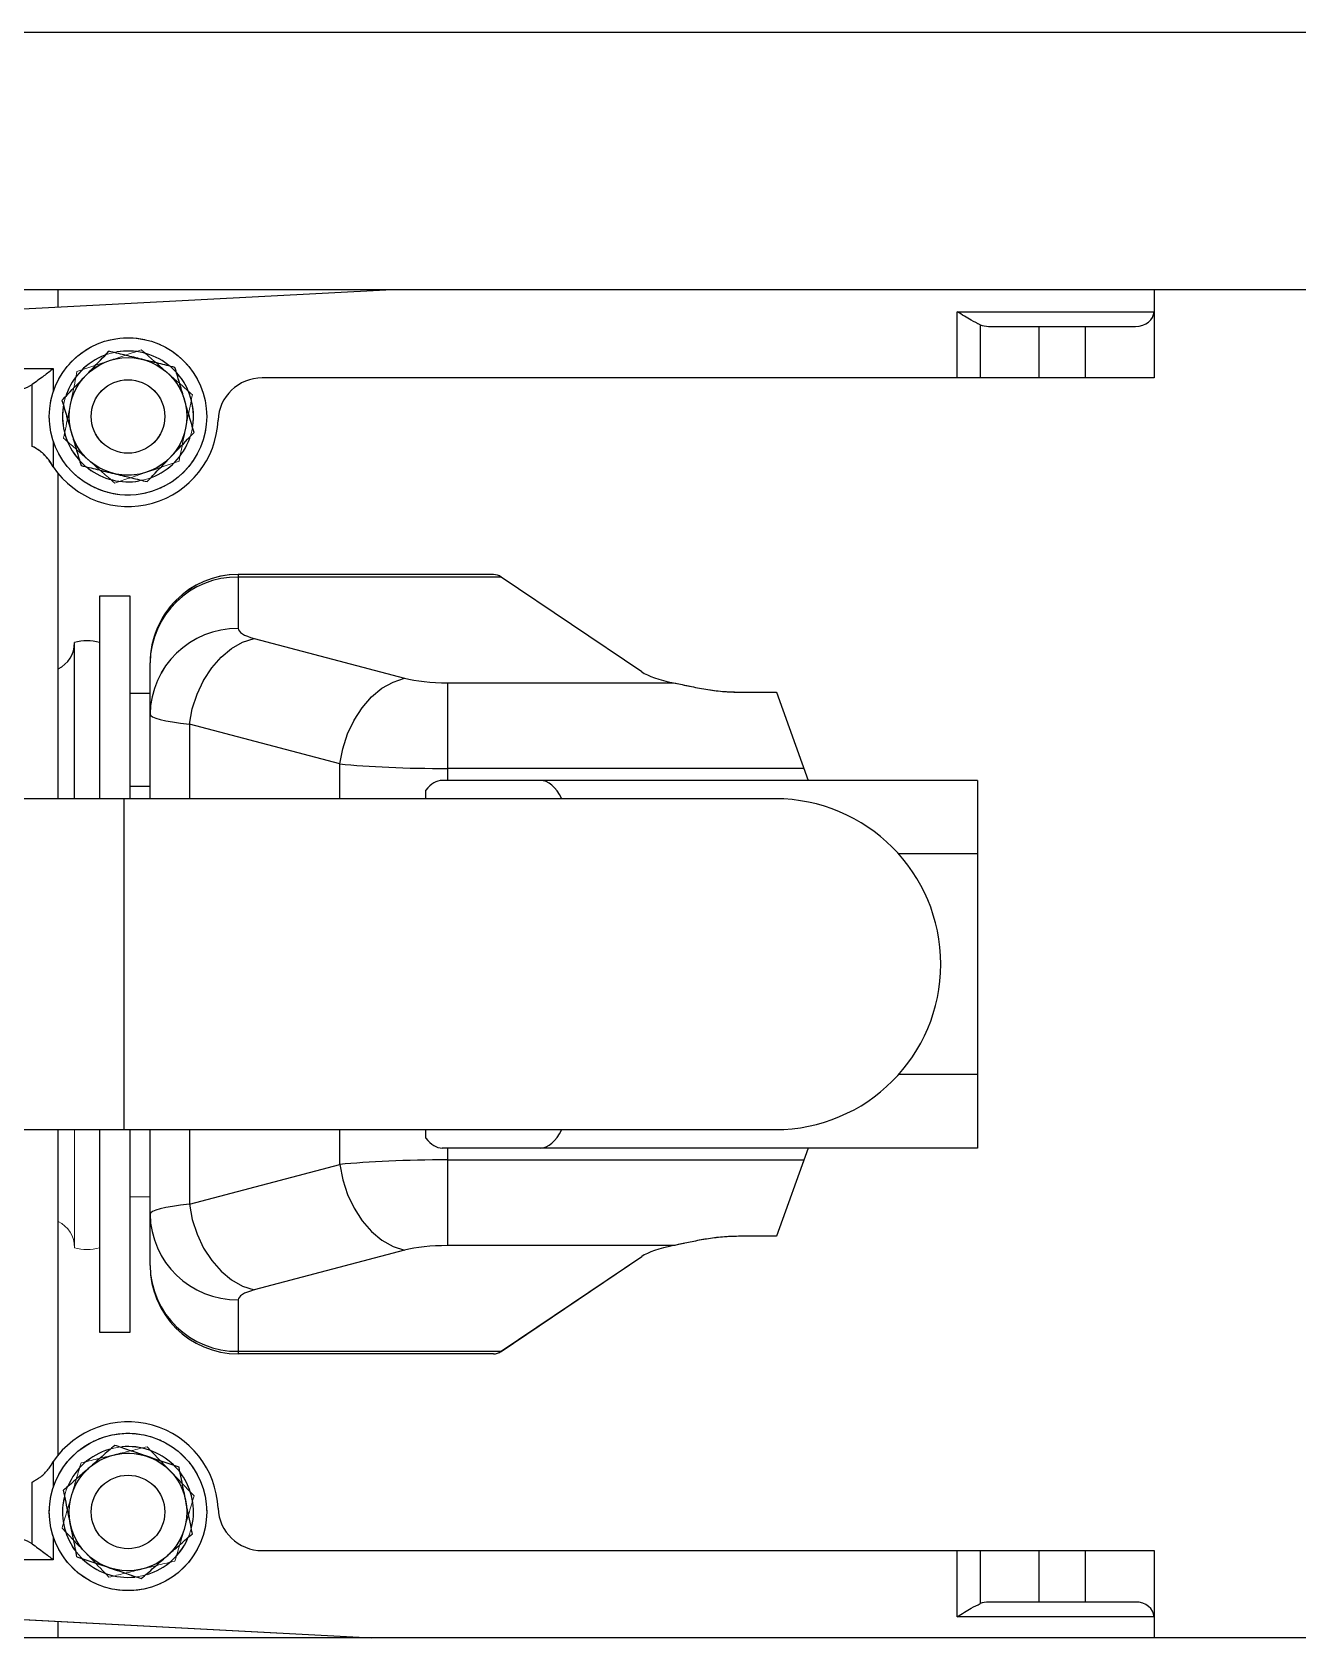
# Model space of a CAD drawing. Header units: feet. Extents: x -21 to 5170, y -254 to 1413.
# Drawn here: x 3189.7 to 3197.57, y 377.26 to 387.26 of the extents above; entities that cross this region are included whole.
import ezdxf

# ---------------------------------------------------------------- set-up
doc = ezdxf.new("R2010")
doc.units = ezdxf.units.FT
doc.header["$MEASUREMENT"] = 0
doc.layers.add('E-ARRY-TABL', color=9, linetype='Continuous')

# ---------------------------------------------------------------- blocks, each defined once
blk = doc.blocks.new('2.2.1_8 Mid Plan View')
at = {"color": 7, "linetype": 'Continuous', "lineweight": 15}
for p, q in [((-0.30061, -3.73684), (-0.30061, 2.68042)), ((0.30109, 2.68042), (0.30109, -3.73684)), ((0.41592, 2.56559), (0.41592, -3.62201)), ((-0.29117, 0.16896), (-0.30061, 0.16896)), ((-0.29117, 0.16896), (-0.26164, 0.16896)), ((-0.29117, 0.08119), (-0.29117, 0.16896)), ((-0.26164, 0.16896), (-0.26164, 0.1382)), ((0.29117, 0.16896), (0.26164, 0.16896)), ((0.26164, 0.1382), (0.26164, 0.16896)), ((0.29117, 0.16896), (0.29117, 0.08119)), ((0.29117, 0.16896), (0.30109, 0.16896)), ((-0.28461, 0.1382), (-0.28461, 0.16076)), ((0.28461, 0.16076), (0.28461, 0.1382)), ((-0.28461, 0.1382), (-0.26164, 0.1382)), ((-0.28461, 0.1177), (-0.28461, 0.1382)), ((-0.26164, 0.1382), (-0.26164, 0.1177)), ((0.26164, 0.1177), (0.26164, 0.1382)), ((0.26164, 0.1382), (0.28461, 0.1382)), ((0.28461, 0.1382), (0.28461, 0.1177)), ((-0.26164, 0.1177), (-0.28461, 0.1177)), ((-0.28461, 0.09514), (-0.28461, 0.1177)), ((-0.26164, 0.1177), (-0.26164, 0.09143)), ((0.28461, 0.1177), (0.26164, 0.1177)), ((0.26164, 0.09143), (0.26164, 0.1177)), ((0.28461, 0.1177), (0.28461, 0.09514)), ((-0.28532, 0.09143), (-0.26164, 0.09143)), ((-0.26164, 0.09143), (-0.26164, 0.08119)), ((-0.08202, 0.09022), (-0.04921, 0.09022)), ((-0.08202, 0.09022), (-0.08202, -0.1048)), ((-0.04921, 0.09022), (0.04921, 0.09022)), ((0.04921, 0.09022), (0.08202, 0.09022)), ((0.08202, 0.09022), (0.08202, -0.1048)), ((0.26164, 0.09143), (0.28532, 0.09143)), ((0.26164, 0.08119), (0.26164, 0.09143)), ((-0.26164, 0.08119), (-0.29117, 0.08119)), ((-0.26164, 0.08119), (-0.26164, -0.22889)), ((0.29117, 0.08119), (0.26164, 0.08119)), ((0.26164, -0.22889), (0.26164, 0.08119)), ((-0.08733, 0.01273), (-0.08202, 0.01463)), ((0.08202, 0.01463), (0.08733, 0.01273)), ((-0.12142, 0.00057), (-0.08733, 0.01273)), ((-0.08733, 0.01273), (-0.08733, -0.14613)), ((0.08733, -0.14613), (0.08733, 0.01273)), ((0.08733, 0.01273), (0.12142, 0.00057)), ((-0.12142, -0.0164), (-0.12142, 0.00057)), ((-0.07382, 0), (-0.07382, -0.29035)), ((0.07382, -0.29035), (0.07382, 0)), ((0.12142, 0.00057), (0.12142, -0.0164)), ((-0.12556, -0.14613), (-0.12556, -0.04537)), ((0.12556, -0.04537), (0.12556, -0.14613)), ((-0.13046, -0.05956), (-0.17274, -0.12222)), ((0.17274, -0.12222), (0.13046, -0.05956)), ((-0.08202, -0.1048), (-0.08202, -0.14855)), ((0.08202, -0.1048), (0.08202, -0.14855)), ((-0.17388, -0.12565), (-0.17388, -0.2395)), ((-0.17274, -0.12222), (-0.17274, -0.2395)), ((0.17274, -0.12222), (0.17274, -0.2395)), ((0.17388, -0.12565), (0.17388, -0.2395)), ((-0.08733, -0.14613), (-0.12556, -0.14613)), ((0.08733, -0.14613), (0.12556, -0.14613)), ((-0.07382, -0.15584), (-0.07762, -0.15584)), ((0.07762, -0.15584), (0.07382, -0.15584)), ((-0.14536, -0.23247), (-0.12762, -0.16535)), ((0.12762, -0.16535), (0.14536, -0.23247)), ((0.28572, -0.46404), (0.30109, -0.17084)), ((-0.28572, -0.46404), (-0.30061, -0.18001)), ((-0.08939, -0.19417), (-0.10713, -0.2613)), ((0.10713, -0.2613), (0.08939, -0.19417)), ((-0.17388, -0.2395), (-0.17274, -0.2395)), ((-0.17274, -0.2395), (-0.14975, -0.2395)), ((0.14975, -0.2395), (0.17274, -0.2395)), ((0.17274, -0.2395), (0.17388, -0.2395)), ((-0.11152, -0.27887), (-0.13451, -0.27887)), ((-0.07382, -0.27887), (-0.11152, -0.27887)), ((-0.10375, -0.27887), (-0.10375, -0.28771)), ((0.11152, -0.27887), (0.07382, -0.27887)), ((0.13451, -0.27887), (0.11152, -0.27887)), ((-0.07382, -0.28771), (-0.16416, -0.28771)), ((-0.16416, -0.28771), (-0.16416, -0.30146)), ((-0.07382, -0.29035), (-0.07382, -0.42979)), ((0.16416, -0.28771), (0.07382, -0.28771)), ((0.07382, -0.42979), (0.07382, -0.29035)), ((0.16416, -0.30146), (0.16416, -0.28771)), ((-0.16416, -0.30146), (-0.07382, -0.30146)), ((0.07382, -0.30146), (0.16416, -0.30146)), ((-0.07382, -0.31255), (-0.12655, -0.31255)), ((-0.29328, -0.31988), (-0.30061, -0.31988)), ((-0.26575, -0.45363), (-0.26575, -0.32202)), ((-0.22193, -0.32202), (-0.2235, -0.32303)), ((-0.07382, -0.31988), (-0.21905, -0.31988)), ((0.21905, -0.31988), (0.07382, -0.31988)), ((0.2235, -0.32303), (0.22193, -0.32202)), ((0.26575, -0.32202), (0.26575, -0.45363)), ((0.30109, -0.31988), (0.29328, -0.31988)), ((-0.23108, -0.33148), (-0.25867, -0.33148)), ((0.25867, -0.33148), (0.23108, -0.33148))]:
    blk.add_line(p, q, dxfattribs=at)
at = {"color": 8, "linetype": 'Continuous', "lineweight": 15}
for p, q in [((-0.04921, 0.09022), (-0.04921, 0.05502)), ((0.04921, 0.09022), (0.04921, 0.05502)), ((-0.08733, -0.14613), (-0.08202, -0.14613)), ((0.08202, -0.14613), (0.08733, -0.14613)), ((-0.07382, -0.19417), (-0.08939, -0.19417)), ((0.08939, -0.19417), (0.07382, -0.19417)), ((-0.10713, -0.2613), (-0.07382, -0.2613)), ((0.07382, -0.2613), (0.10713, -0.2613)), ((0.07382, -0.29035), (-0.07382, -0.29035)), ((-0.26575, -0.32202), (-0.2555, -0.32202)), ((-0.23334, -0.32202), (-0.22193, -0.32202)), ((0.22193, -0.32202), (0.23334, -0.32202)), ((0.2555, -0.32202), (0.26575, -0.32202))]:
    blk.add_line(p, q, dxfattribs=at)
at = {"color": 7, "linetype": 'Continuous', "lineweight": 15, "flags": 128}
for points in [[(-0.08939, -0.19417), (-0.09617, -0.1929), (-0.10274, -0.19077), (-0.1089, -0.18786), (-0.11446, -0.18425), (-0.11924, -0.18006), (-0.1231, -0.17542), (-0.12592, -0.17046), (-0.12762, -0.16535)], [(0.08939, -0.19417), (0.09617, -0.1929), (0.10274, -0.19077), (0.1089, -0.18786), (0.11446, -0.18425), (0.11924, -0.18006), (0.1231, -0.17542), (0.12592, -0.17046), (0.12762, -0.16535)], [(-0.10713, -0.2613), (-0.11391, -0.26002), (-0.12048, -0.25789), (-0.12664, -0.25498), (-0.1322, -0.25138), (-0.13698, -0.24718), (-0.14085, -0.24254), (-0.14367, -0.23758), (-0.14536, -0.23247)], [(0.10713, -0.2613), (0.11391, -0.26002), (0.12048, -0.25789), (0.12664, -0.25498), (0.1322, -0.25138), (0.13698, -0.24718), (0.14085, -0.24254), (0.14367, -0.23758), (0.14536, -0.23247)]]:
    blk.add_lwpolyline(points, dxfattribs=at)
at = {"color": 7, "linetype": 'Continuous', "lineweight": 15}
for centre in [(-0.24442, -0.28871), (0.24442, -0.28871)]:
    blk.add_circle(centre, 0.0164, dxfattribs=at)
for centre, radius, start, end in [((0, 0), 0.07382, 0, 180), ((-0.24196, -0.22889), 0.01968, 180, 267.64472), ((0.24196, -0.22889), 0.01968, 272.35528, 0), ((-0.13451, -0.2395), 0.03937, 180, 270), ((-0.13391, -0.24004), 0.03884, 179.20634, 269.11267), ((-0.11092, -0.24004), 0.03884, 179.20634, 269.11267), ((0.11092, -0.24004), 0.03884, 270.88733, 0.79366), ((0.13391, -0.24004), 0.03884, 270.88733, 0.79366), ((0.13451, -0.2395), 0.03937, 270, 0), ((-0.24442, -0.28871), 0.04019, 304.01996, 87.64472), ((0.24442, -0.28871), 0.04019, 92.35528, 235.98004), ((-0.24442, -0.28871), 0.0351, 108.15411, 119.40411), ((-0.24442, -0.28871), 0.0351, 96.90411, 108.15411), ((-0.24442, -0.28871), 0.0351, 85.65411, 96.90411), ((-0.24442, -0.28871), 0.0351, 74.40411, 85.65411), ((-0.24442, -0.28871), 0.0351, 63.15411, 74.40411), ((-0.24442, -0.28871), 0.0351, 51.90411, 63.15411), ((0.24442, -0.28871), 0.0351, 110.6824, 121.9324), ((0.24442, -0.28871), 0.0351, 99.4324, 110.6824), ((0.24442, -0.28871), 0.0351, 88.1824, 99.4324), ((0.24442, -0.28871), 0.0351, 76.9324, 88.1824), ((0.24442, -0.28871), 0.0351, 65.6824, 76.9324), ((0.24442, -0.28871), 0.0351, 54.4324, 65.6824), ((-0.24442, -0.28871), 0.0351, 130.65411, 141.90411), ((-0.24442, -0.28871), 0.02625, 106.27911, 166.27911), ((-0.24442, -0.28871), 0.0351, 119.40411, 130.65411), ((-0.24442, -0.28871), 0.0292, 82.02411, 131.67826), ((-0.24442, -0.28871), 0.02625, 46.27911, 106.27911), ((-0.24442, -0.28871), 0.0292, 46.27911, 70.51706), ((-0.24442, -0.28871), 0.0351, 40.65411, 51.90411), ((0.24442, -0.28871), 0.0351, 133.1824, 144.4324), ((0.24442, -0.28871), 0.02625, 101.3074, 161.3074), ((0.24442, -0.28871), 0.0351, 121.9324, 133.1824), ((0.24442, -0.28871), 0.0292, 77.48076, 124.95791), ((0.24442, -0.28871), 0.02625, 41.3074, 101.3074), ((0.24442, -0.28871), 0.0292, 17.4042, 65.70248), ((0.24442, -0.28871), 0.0351, 43.1824, 54.4324), ((0.24442, -0.28871), 0.0351, 31.9324, 43.1824), ((-0.24442, -0.28871), 0.0351, 141.90411, 153.15411), ((-0.24442, -0.28871), 0.0292, 142.71343, 189.80563), ((-0.24442, -0.28871), 0.02625, 346.27911, 46.27911), ((-0.24442, -0.28871), 0.0292, 21.12868, 46.27911), ((-0.24442, -0.28871), 0.0351, 29.40411, 40.65411), ((-0.24442, -0.28871), 0.0351, 18.15411, 29.40411), ((0.24442, -0.28871), 0.0351, 144.4324, 155.6824), ((0.24442, -0.28871), 0.0292, 136.15698, 161.3074), ((0.24442, -0.28871), 0.02625, 341.3074, 41.3074), ((0.24442, -0.28871), 0.0351, 20.6824, 31.9324), ((-0.24442, -0.28871), 0.0351, 164.40411, 175.65411), ((-0.24442, -0.28871), 0.0351, 153.15411, 164.40411), ((-0.24442, -0.28871), 0.0351, 6.90411, 18.15411), ((0.24442, -0.28871), 0.0351, 155.6824, 166.9324), ((0.24442, -0.28871), 0.0292, 161.3074, 185.54536), ((0.24442, -0.28871), 0.0351, 9.4324, 20.6824), ((-0.24442, -0.28871), 0.0351, 175.65411, 186.90411), ((-0.24442, -0.28871), 0.02625, 166.27911, 226.27911), ((-0.24442, -0.28871), 0.0292, 322.45247, 9.92962), ((-0.24442, -0.28871), 0.0351, 355.65411, 6.90411), ((0.24442, -0.28871), 0.0351, 166.9324, 178.1824), ((0.24442, -0.28871), 0.02625, 161.3074, 221.3074), ((0.24442, -0.28871), 0.0292, 315.62303, 5.97122), ((0.24442, -0.28871), 0.0351, 358.1824, 9.4324), ((-0.24442, -0.28871), 0.0351, 186.90411, 198.15411), ((-0.24442, -0.28871), 0.0351, 344.40411, 355.65411), ((0.24442, -0.28871), 0.0351, 178.1824, 189.4324), ((0.24442, -0.28871), 0.0351, 346.9324, 358.1824), ((-0.24442, -0.28871), 0.0351, 198.15411, 209.40411), ((-0.24442, -0.28871), 0.0292, 200.59474, 250.94292), ((-0.24442, -0.28871), 0.02625, 286.27911, 346.27911), ((-0.24442, -0.28871), 0.0351, 333.15411, 344.40411), ((0.24442, -0.28871), 0.0351, 189.4324, 200.6824), ((0.24442, -0.28871), 0.0292, 197.0524, 246.70655), ((0.24442, -0.28871), 0.02625, 281.3074, 341.3074), ((0.24442, -0.28871), 0.0351, 335.6824, 346.9324), ((-0.24442, -0.28871), 0.0351, 209.40411, 220.65411), ((-0.24442, -0.28871), 0.02625, 226.27911, 286.27911), ((-0.24442, -0.28871), 0.0351, 321.90411, 333.15411), ((-0.10766, -0.307), 0.01968, 163.6403, 196.3597), ((0.24442, -0.28871), 0.0351, 200.6824, 211.9324), ((0.24442, -0.28871), 0.0351, 211.9324, 223.1824), ((0.24442, -0.28871), 0.02625, 221.3074, 281.3074), ((0.24442, -0.28871), 0.0351, 324.4324, 335.6824), ((-0.24442, -0.28871), 0.0351, 220.65411, 231.90411), ((-0.24442, -0.28871), 0.0292, 262.37591, 310.67419), ((-0.24442, -0.28871), 0.0351, 310.65411, 321.90411), ((-0.12655, -0.32567), 0.01312, 26.18366, 90), ((0.24442, -0.28871), 0.0351, 223.1824, 234.4324), ((0.24442, -0.28871), 0.0292, 257.74173, 304.83392), ((0.24442, -0.28871), 0.0351, 301.9324, 313.1824), ((0.24442, -0.28871), 0.0351, 313.1824, 324.4324), ((-0.24442, -0.28871), 0.0351, 231.90411, 243.15411), ((-0.24442, -0.28871), 0.0351, 243.15411, 254.40411), ((-0.24442, -0.28871), 0.0351, 276.90411, 288.15411), ((-0.24442, -0.28871), 0.0351, 288.15411, 299.40411), ((-0.24442, -0.28871), 0.0351, 299.40411, 310.65411), ((0.24442, -0.28871), 0.0351, 234.4324, 245.6824), ((0.24442, -0.28871), 0.0351, 245.6824, 256.9324), ((0.24442, -0.28871), 0.0351, 279.4324, 290.6824), ((0.24442, -0.28871), 0.0351, 290.6824, 301.9324), ((-0.24442, -0.28871), 0.0351, 254.40411, 265.65411), ((-0.24442, -0.28871), 0.0351, 265.65411, 276.90411), ((0.24442, -0.28871), 0.0351, 256.9324, 268.1824), ((0.24442, -0.28871), 0.0351, 268.1824, 279.4324)]:
    blk.add_arc(centre, radius, start, end, dxfattribs=at)
for centre, major_axis, ratio, start_param, end_param in [((-0.29117, 0.16076), (0, 0.0082), 0.8, 4.712389, 6.283185), ((0.29117, 0.16076), (0, 0.0082), 0.8, 0, 1.570796), ((-0.29117, 0.09514), (0, 0.0082), 0.8, 4.24319, 4.712389), ((0.29117, 0.09514), (0, 0.0082), 0.8, 1.570796, 2.039995), ((-0.13432, -0.0164), (0, 0.04593), 0.24585, 3.490958, 4.029993), ((0.13432, -0.0164), (0, 0.04593), 0.24585, 2.253193, 2.792228), ((-0.04921, -0.1048), (0.03281, 0), 0.444444, 2.418858, 3.141593), ((0.04921, -0.1048), (0.03281, 0), 0.444444, 0, 0.722734), ((-0.13451, -0.12565), (0.03937, 0), 0.364309, 2.900524, 3.141593), ((0.13451, -0.12565), (0.03937, 0), 0.364309, 0, 0.241069), ((-0.13201, -0.14613), (0, 0.02625), 0.24585, 3.890812, 4.712389), ((-0.09378, -0.14613), (0, 0.06562), 0.09834, 3.890812, 4.712389), ((-0.04921, -0.14855), (0.03281, 0), 0.444444, 3.141593, 3.665191), ((0.04921, -0.14855), (0.03281, 0), 0.444444, 5.759587, 6.283185), ((0.09378, -0.14613), (0, 0.06562), 0.09834, 1.570796, 2.392374), ((0.13201, -0.14613), (0, 0.02625), 0.24585, 1.570796, 2.392374), ((-0.14975, -0.21325), (0, 0.02625), 0.24585, 3.141593, 3.890812), ((0.14975, -0.21325), (0, 0.02625), 0.24585, 2.392374, 3.141593), ((-0.11152, -0.21325), (0, 0.06562), 0.09834, 3.141593, 3.890812), ((0.11152, -0.21325), (0, 0.06562), 0.09834, 2.392374, 3.141593)]:
    blk.add_ellipse(centre, major_axis=major_axis, ratio=ratio, start_param=start_param, end_param=end_param, dxfattribs=at)
for points, knots in [([(-0.28532, 0.09143), (-0.28595, 0.09012), (-0.2875, 0.08689), (-0.28984, 0.08329), (-0.29116, 0.0812), (-0.29117, 0.08119)], [0, 0, 0, 0, 0.405195, 0.996287, 1, 1, 1, 1]), ([(0.29117, 0.08119), (0.29116, 0.0812), (0.28984, 0.08329), (0.2875, 0.08689), (0.28595, 0.09012), (0.28532, 0.09143)], [0, 0, 0, 0, 0.003713, 0.594805, 1, 1, 1, 1]), ([(-0.12556, -0.04537), (-0.12512, -0.04331), (-0.12424, -0.03914), (-0.12279, -0.03206), (-0.12171, -0.02445), (-0.12142, -0.01914), (-0.12142, -0.01643), (-0.12142, -0.0164)], [0, 0, 0, 0, 0.245342, 0.49764, 0.743058, 0.997175, 1, 1, 1, 1]), ([(0.12142, -0.0164), (0.12149, -0.01879), (0.12161, -0.02362), (0.12257, -0.03061), (0.12382, -0.03724), (0.12489, -0.04208), (0.12542, -0.04467), (0.12556, -0.04537)], [0, 0, 0, 0, 0.225619, 0.458408, 0.683808, 0.914596, 1, 1, 1, 1]), ([(-0.25178, -0.26352), (-0.25212, -0.26362), (-0.25473, -0.26438), (-0.25966, -0.26582), (-0.26409, -0.26711), (-0.26632, -0.26776)], [0, 0, 0, 0, 0.070086, 0.530782, 1, 1, 1, 1]), ([(-0.23723, -0.25927), (-0.23959, -0.25996), (-0.24436, -0.26135), (-0.24929, -0.26279), (-0.25178, -0.26352)], [0, 0, 0, 0, 0.495458, 1, 1, 1, 1]), ([(-0.22628, -0.26974), (-0.22728, -0.26879), (-0.23098, -0.26524), (-0.23459, -0.26179), (-0.23723, -0.25927)], [0, 0, 0, 0, 0.268634, 1, 1, 1, 1]), ([(0.23927, -0.26297), (0.23792, -0.26324), (0.23289, -0.26425), (0.228, -0.26523), (0.22441, -0.26594)], [0, 0, 0, 0, 0.268634, 1, 1, 1, 1]), ([(0.25413, -0.26), (0.25289, -0.26025), (0.24804, -0.26122), (0.24301, -0.26223), (0.23927, -0.26297)], [0, 0, 0, 0, 0.257551, 1, 1, 1, 1]), ([(0.26414, -0.27139), (0.2639, -0.27112), (0.2621, -0.26907), (0.25872, -0.26522), (0.25567, -0.26175), (0.25413, -0.26)], [0, 0, 0, 0, 0.070086, 0.530782, 1, 1, 1, 1]), ([(-0.26632, -0.26776), (-0.26691, -0.27016), (-0.26808, -0.27498), (-0.2693, -0.27997), (-0.26992, -0.28249)], [0, 0, 0, 0, 0.495458, 1, 1, 1, 1]), ([(-0.21533, -0.28022), (-0.21625, -0.27934), (-0.21982, -0.27592), (-0.22353, -0.27238), (-0.22628, -0.26974)], [0, 0, 0, 0, 0.257551, 1, 1, 1, 1]), ([(0.22441, -0.26594), (0.22363, -0.26828), (0.22203, -0.27298), (0.22039, -0.27784), (0.21956, -0.2803)], [0, 0, 0, 0, 0.495458, 1, 1, 1, 1]), ([(0.27414, -0.28277), (0.27251, -0.28092), (0.26924, -0.27719), (0.26585, -0.27333), (0.26414, -0.27139)], [0, 0, 0, 0, 0.495458, 1, 1, 1, 1]), ([(-0.26992, -0.28249), (-0.27, -0.28283), (-0.27065, -0.28548), (-0.27186, -0.29046), (-0.27296, -0.29494), (-0.27351, -0.29721)], [0, 0, 0, 0, 0.070086, 0.530782, 1, 1, 1, 1]), ([(-0.21892, -0.29494), (-0.21884, -0.29459), (-0.21819, -0.29194), (-0.21698, -0.28696), (-0.21588, -0.28248), (-0.21533, -0.28022)], [0, 0, 0, 0, 0.070086, 0.530782, 1, 1, 1, 1]), ([(0.21956, -0.2803), (0.21944, -0.28064), (0.21857, -0.28322), (0.21693, -0.28807), (0.21545, -0.29245), (0.2147, -0.29465)], [0, 0, 0, 0, 0.070086, 0.530782, 1, 1, 1, 1]), ([(0.26928, -0.29712), (0.2694, -0.29678), (0.27027, -0.29421), (0.27191, -0.28935), (0.27339, -0.28497), (0.27414, -0.28277)], [0, 0, 0, 0, 0.070086, 0.530782, 1, 1, 1, 1]), ([(-0.26256, -0.30768), (-0.26356, -0.30673), (-0.26726, -0.30318), (-0.27087, -0.29973), (-0.27351, -0.29721)], [0, 0, 0, 0, 0.268634, 1, 1, 1, 1]), ([(-0.22252, -0.30966), (-0.22193, -0.30727), (-0.22075, -0.30244), (-0.21954, -0.29745), (-0.21892, -0.29494)], [0, 0, 0, 0, 0.495458, 1, 1, 1, 1]), ([(0.2147, -0.29465), (0.21633, -0.2965), (0.2196, -0.30023), (0.22299, -0.30409), (0.2247, -0.30604)], [0, 0, 0, 0, 0.495458, 1, 1, 1, 1]), ([(0.26443, -0.31148), (0.26521, -0.30915), (0.26681, -0.30444), (0.26845, -0.29958), (0.26928, -0.29712)], [0, 0, 0, 0, 0.495458, 1, 1, 1, 1]), ([(-0.25161, -0.31815), (-0.25253, -0.31727), (-0.2561, -0.31386), (-0.25981, -0.31031), (-0.26256, -0.30768)], [0, 0, 0, 0, 0.257551, 1, 1, 1, 1]), ([(0.2247, -0.30604), (0.22494, -0.30631), (0.22674, -0.30835), (0.23012, -0.3122), (0.23317, -0.31567), (0.23471, -0.31742)], [0, 0, 0, 0, 0.070086, 0.530782, 1, 1, 1, 1]), ([(-0.25161, -0.31815), (-0.24925, -0.31746), (-0.24448, -0.31607), (-0.23955, -0.31463), (-0.23706, -0.3139)], [0, 0, 0, 0, 0.495458, 1, 1, 1, 1]), ([(-0.23706, -0.3139), (-0.23672, -0.3138), (-0.23411, -0.31304), (-0.22918, -0.3116), (-0.22475, -0.31031), (-0.22252, -0.30966)], [0, 0, 0, 0, 0.070086, 0.530782, 1, 1, 1, 1]), ([(0.24957, -0.31445), (0.24821, -0.31472), (0.24319, -0.31572), (0.23829, -0.3167), (0.23471, -0.31742)], [0, 0, 0, 0, 0.268634, 1, 1, 1, 1]), ([(0.26443, -0.31148), (0.26318, -0.31173), (0.25833, -0.31269), (0.2533, -0.3137), (0.24957, -0.31445)], [0, 0, 0, 0, 0.257551, 1, 1, 1, 1]), ([(-0.26575, -0.32202), (-0.26574, -0.32203), (-0.26465, -0.32343), (-0.2621, -0.3267), (-0.25992, -0.32974), (-0.25867, -0.33148)], [0, 0, 0, 0, 0.003777, 0.432324, 1, 1, 1, 1]), ([(0.25867, -0.33148), (0.25992, -0.32974), (0.2621, -0.3267), (0.26465, -0.32343), (0.26574, -0.32203), (0.26575, -0.32202)], [0, 0, 0, 0, 0.567676, 0.996223, 1, 1, 1, 1]), ([(-0.2235, -0.32303), (-0.22497, -0.32409), (-0.22791, -0.32623), (-0.23011, -0.32951), (-0.23093, -0.33119), (-0.23108, -0.33148)], [0, 0, 0, 0, 0.451634, 0.905839, 1, 1, 1, 1]), ([(0.23108, -0.33148), (0.23037, -0.33019), (0.22896, -0.32761), (0.22608, -0.32472), (0.22411, -0.32343), (0.2235, -0.32303)], [0, 0, 0, 0, 0.40927, 0.81718, 1, 1, 1, 1])]:
    blk.add_open_spline(points, degree=3, knots=knots, dxfattribs=at)

msp = doc.modelspace()

# ---------------------------------------------------------------- linework, layer by layer
at = {"layer": 'E-ARRY-TABL'}
for p, q in [((3143.78389, 387.25792), (3230.11932, 387.25792)), ((3142.18169, 385.65572), (3231.72152, 385.65572)), ((3187.84698, 385.44132), (3191.93804, 385.65572)), ((3189.85844, 385.54674), (3189.85844, 385.65572)), ((3196.67922, 385.65572), (3196.67922, 385.10533)), ((3195.4545, 385.51733), (3196.67922, 385.51733)), ((3195.4545, 385.10533), (3195.4545, 385.51733)), ((3195.59749, 385.43567), (3195.59749, 385.10533)), ((3195.64924, 385.42577), (3196.56478, 385.42577)), ((3195.96402, 385.10533), (3195.96402, 385.42577)), ((3196.24999, 385.42577), (3196.24999, 385.10533)), ((3187.99221, 385.16255), (3189.82854, 385.16255)), ((3189.82854, 385.16255), (3189.82854, 385.01956)), ((3189.6966, 384.67881), (3189.6966, 385.06385)), ((3196.67922, 385.10533), (3191.12805, 385.10533)), ((3189.82854, 384.71044), (3189.82854, 384.55126)), ((3189.82854, 384.55126), (3189.81452, 384.5731)), ((3189.85844, 382.4846), (3189.85844, 384.51097)), ((3190.97998, 383.8808), (3190.97998, 383.54412)), ((3192.56855, 383.8808), (3190.97998, 383.8808)), ((3192.61633, 383.86491), (3190.97998, 383.86491)), ((3193.49065, 383.27488), (3192.61633, 383.86491)), ((3190.11548, 383.74521), (3190.11548, 382.4846)), ((3190.30729, 383.74521), (3190.11548, 383.74521)), ((3190.30729, 382.4846), (3190.30729, 383.74521)), ((3189.96076, 382.4846), (3189.96076, 383.45736)), ((3191.07805, 383.4828), (3192.01463, 383.23525)), ((3190.43066, 382.4846), (3190.43066, 383.33147)), ((3190.43066, 383.13921), (3190.30729, 383.13921)), ((3192.28278, 383.20654), (3193.68864, 383.20654)), ((3192.28278, 383.20654), (3192.28278, 382.59904)), ((3194.09282, 383.14883), (3194.3297, 383.14883)), ((3194.3297, 383.14883), (3194.52577, 382.59904)), ((3191.6124, 382.70181), (3190.67582, 382.94937)), ((3190.67582, 382.94937), (3190.67582, 382.4846)), ((3191.6124, 382.4846), (3191.6124, 382.70181)), ((3194.49936, 382.6731), (3192.28278, 382.6731)), ((3190.30729, 382.56242), (3190.43066, 382.56242)), ((3192.14729, 382.4846), (3192.14729, 382.53771)), ((3195.58057, 382.59904), (3192.24902, 382.59904)), ((3195.58057, 382.59904), (3195.58057, 380.31019)), ((3194.3217, 382.4846), (3179.58151, 382.4846)), ((3190.27044, 380.42463), (3190.27044, 382.4846)), ((3195.58057, 382.14127), (3195.08941, 382.14127)), ((3195.58057, 380.76796), (3195.08941, 380.76796)), ((3179.58151, 380.42463), (3194.3217, 380.42463)), ((3189.85844, 378.39826), (3189.85844, 380.42463)), ((3190.11548, 380.42463), (3190.11548, 379.16403)), ((3190.30729, 379.16403), (3190.30729, 380.42463)), ((3190.43066, 379.57776), (3190.43066, 380.42463)), ((3190.67582, 380.42463), (3190.67582, 379.95987)), ((3191.6124, 380.20742), (3191.6124, 380.42463)), ((3192.14729, 380.37152), (3192.14729, 380.42463)), ((3195.58057, 380.31019), (3192.24902, 380.31019)), ((3192.28278, 380.31019), (3192.28278, 379.70269)), ((3192.28278, 380.23613), (3194.49936, 380.23613)), ((3194.52577, 380.31019), (3194.3297, 379.76041)), ((3190.67582, 379.95987), (3191.6124, 380.20742)), ((3194.3297, 379.76041), (3194.09282, 379.76041)), ((3192.01463, 379.67398), (3191.07805, 379.42643)), ((3193.68864, 379.70269), (3192.28278, 379.70269)), ((3192.61633, 379.04432), (3193.49065, 379.63435)), ((3190.97998, 379.36511), (3190.97998, 379.02843)), ((3190.11548, 379.16403), (3190.30729, 379.16403)), ((3192.61633, 379.04432), (3190.97998, 379.04432)), ((3192.56855, 379.02843), (3190.97998, 379.02843)), ((3189.81452, 378.33614), (3189.82854, 378.35797)), ((3189.82854, 378.35797), (3189.82854, 378.19879)), ((3189.6966, 377.84539), (3189.6966, 378.23042)), ((3189.82854, 377.88967), (3189.82854, 377.74668)), ((3189.82854, 377.74668), (3187.99221, 377.74668)), ((3191.12805, 377.8039), (3196.67922, 377.8039)), ((3195.4545, 377.39191), (3195.4545, 377.8039)), ((3195.59749, 377.8039), (3195.59749, 377.47357)), ((3195.96402, 377.48346), (3195.96402, 377.8039)), ((3196.24999, 377.8039), (3196.24999, 377.48346)), ((3196.67922, 377.8039), (3196.67922, 377.26022)), ((3187.84698, 377.46791), (3191.80997, 377.26022)), ((3196.56478, 377.48346), (3195.64924, 377.48346)), ((3189.85844, 377.26022), (3189.85844, 377.3625)), ((3196.67922, 377.39191), (3195.4545, 377.39191)), ((3231.72152, 377.26022), (3142.18169, 377.26022))]:
    msp.add_line(p, q, dxfattribs=at)
for points in [[(3190.67582, 382.94937), (3190.69363, 383.04399), (3190.72331, 383.1357), (3190.76394, 383.22165), (3190.81427, 383.29919), (3190.87274, 383.36594), (3190.93755, 383.41982), (3191.0067, 383.45918), (3191.07805, 383.4828)], [(3191.6124, 382.70181), (3191.63021, 382.79644), (3191.65989, 382.88814), (3191.70052, 382.9741), (3191.75085, 383.05164), (3191.80932, 383.11839), (3191.87413, 383.17227), (3191.94328, 383.21163), (3192.01463, 383.23525)], [(3191.6124, 380.20742), (3191.63021, 380.11279), (3191.65989, 380.02109), (3191.70052, 379.93514), (3191.75085, 379.85759), (3191.80932, 379.79085), (3191.87413, 379.73696), (3191.94328, 379.6976), (3192.01463, 379.67398)], [(3190.67582, 379.95987), (3190.69363, 379.86524), (3190.72331, 379.77354), (3190.76394, 379.68758), (3190.81427, 379.61004), (3190.87274, 379.54329), (3190.93755, 379.48941), (3191.0067, 379.45005), (3191.07805, 379.42643)]]:
    msp.add_lwpolyline(points, dxfattribs=at)
for centre, radius in [((3190.29333, 384.865), 0.48981), ((3190.29333, 384.865), 0.36622), ((3190.29333, 384.865), 0.22889), ((3190.29333, 378.04423), 0.48981), ((3190.29333, 378.04423), 0.36622), ((3190.29333, 378.04423), 0.22889)]:
    msp.add_circle(centre, radius, dxfattribs=at)
for centre, radius, start, end in [((3190.29333, 384.865), 0.40742, 110.594737, 160.942925), ((3190.29333, 384.865), 0.40742, 52.713434, 99.80563), ((3190.29333, 384.865), 0.40742, 352.024108, 41.678261), ((3191.12805, 384.83067), 0.27466, 90, 177.644716), ((3190.29333, 384.865), 0.40742, 172.375911, 220.674185), ((3190.29333, 384.865), 0.56077, 214.019959, 357.644716), ((3190.29333, 384.865), 0.40742, 291.128683, 340.517068), ((3190.29333, 384.865), 0.40742, 232.452466, 279.929621), ((3190.97998, 383.33147), 0.54932, 90, 180), ((3190.97248, 383.32308), 0.54188, 89.206342, 179.112667), ((3190.97248, 383.00229), 0.54188, 89.206342, 179.112667), ((3189.77765, 383.45736), 0.18311, 296.183663, 0), ((3190.03812, 383.19382), 0.27466, 73.640298, 106.359702), ((3194.3217, 381.45462), 1.02998, 270, 90), ((3190.97248, 379.90694), 0.54188, 180.887333, 270.793658), ((3190.97248, 379.58615), 0.54188, 180.887333, 270.793658), ((3190.97998, 379.57776), 0.54932, 180, 270), ((3190.29333, 378.04423), 0.56077, 2.355284, 145.980041), ((3190.29333, 378.04423), 0.40742, 107.052401, 156.706554), ((3190.29333, 378.04423), 0.40742, 46.156976, 95.545353), ((3190.29333, 378.04423), 0.40742, 347.480758, 34.957914), ((3190.29333, 378.04423), 0.40742, 167.741727, 214.833923), ((3191.12805, 378.07856), 0.27466, 182.355284, 270), ((3190.29333, 378.04423), 0.40742, 287.404204, 335.702478), ((3190.29333, 378.04423), 0.40742, 225.623029, 275.971218)]:
    msp.add_arc(centre, radius, start, end, dxfattribs=at)
for centre, major_axis, ratio, start_param, end_param in [((3196.56478, 385.51733), (0.11444, 0), 0.8, 4.712389, 6.2831853), ((3195.64924, 385.51733), (0.11444, 0), 0.8, 4.2431899, 4.712389), ((3189.56125, 385.16255), (0.19469, 0), 0.7053898, 4.712389, 5.4811739), ((3192.56855, 383.33147), (0, -0.54932), 0.364309, 2.9005235, 3.1415927), ((3191.3462, 383.54412), (0.36622, 0), 0.2458501, 3.1415927, 3.8908116), ((3192.28278, 383.29657), (0.36622, 0), 0.2458501, 3.8908116, 4.712389), ((3194.09282, 383.32881), (0.64088, 0), 0.2458501, 3.4909576, 4.0299926), ((3191.3462, 383.01068), (0.91554, 0), 0.0983401, 3.1415927, 3.8908116), ((3192.28278, 382.76313), (0.91554, 0), 0.0983401, 3.8908116, 4.712389), ((3192.24902, 382.14127), (0, -0.45777), 0.4444444, 3.1415927, 3.6651914), ((3192.85938, 382.14127), (0, -0.45777), 0.4444444, 2.4188584, 3.1415927), ((3192.85938, 380.76796), (0, -0.45777), 0.4444444, 0, 0.7227342), ((3192.24902, 380.76796), (0, -0.45777), 0.4444444, 5.7595865, 6.2831853), ((3192.28278, 380.1461), (0.91554, 0), 0.0983401, 1.5707963, 2.3923737), ((3191.3462, 379.89855), (0.91554, 0), 0.0983401, 2.3923737, 3.1415927), ((3192.28278, 379.61266), (0.36622, 0), 0.2458501, 1.5707963, 2.3923737), ((3194.09282, 379.58042), (0.64088, 0), 0.2458501, 2.2531927, 2.7922277), ((3191.3462, 379.36511), (0.36622, 0), 0.2458501, 2.3923737, 3.1415927), ((3192.56855, 379.57776), (0, -0.54932), 0.364309, 0, 0.2410691), ((3189.56125, 377.74668), (0.19469, 0), 0.7053898, 0.8020114, 1.5707963), ((3195.64924, 377.39191), (0.11444, 0), 0.8, 1.5707963, 2.0399954), ((3196.56478, 377.39191), (0.11444, 0), 0.8, 0, 1.5707963)]:
    msp.add_ellipse(centre, major_axis=major_axis, ratio=ratio, start_param=start_param, end_param=end_param, dxfattribs=at)
for points, knots in [([(3195.59749, 385.43567), (3195.57915, 385.44445), (3195.53407, 385.46606), (3195.48391, 385.49873), (3195.45469, 385.51721), (3195.4545, 385.51733)], [0, 0, 0, 0, 0.405195, 0.9962874, 1, 1, 1, 1]), ([(3190.02866, 385.11811), (3190.04194, 385.13201), (3190.09141, 385.18373), (3190.13957, 385.23409), (3190.17479, 385.27092)], [0, 0, 0, 0, 0.2686336, 1, 1, 1, 1]), ([(3190.38019, 385.22077), (3190.37532, 385.22196), (3190.33845, 385.23096), (3190.26893, 385.24793), (3190.20636, 385.26321), (3190.17479, 385.27092)], [0, 0, 0, 0, 0.0700858, 0.5307822, 1, 1, 1, 1]), ([(3190.58559, 385.17062), (3190.55223, 385.17876), (3190.4849, 385.1952), (3190.41531, 385.21219), (3190.38019, 385.22077)], [0, 0, 0, 0, 0.495458, 1, 1, 1, 1]), ([(3189.82854, 385.16255), (3189.82837, 385.16242), (3189.80884, 385.1473), (3189.76325, 385.1117), (3189.72079, 385.08122), (3189.6966, 385.06385)], [0, 0, 0, 0, 0.0037768, 0.4323237, 1, 1, 1, 1]), ([(3189.88252, 384.9653), (3189.89479, 384.97813), (3189.94243, 385.02794), (3189.99191, 385.07969), (3190.02866, 385.11811)], [0, 0, 0, 0, 0.2575513, 1, 1, 1, 1]), ([(3190.64486, 384.96766), (3190.64345, 384.97247), (3190.63282, 385.0089), (3190.61276, 385.07759), (3190.5947, 385.13942), (3190.58559, 385.17062)], [0, 0, 0, 0, 0.0700858, 0.5307822, 1, 1, 1, 1]), ([(3189.88252, 384.9653), (3189.89215, 384.93234), (3189.91158, 384.86582), (3189.93166, 384.79704), (3189.94179, 384.76235)], [0, 0, 0, 0, 0.495458, 1, 1, 1, 1]), ([(3190.70413, 384.7647), (3190.6945, 384.79766), (3190.67508, 384.86419), (3190.65499, 384.93296), (3190.64486, 384.96766)], [0, 0, 0, 0, 0.495458, 1, 1, 1, 1]), ([(3189.94179, 384.76235), (3189.9432, 384.75754), (3189.95384, 384.7211), (3189.97389, 384.65242), (3189.99195, 384.59059), (3190.00106, 384.55939)], [0, 0, 0, 0, 0.0700858, 0.5307822, 1, 1, 1, 1]), ([(3190.558, 384.61189), (3190.57128, 384.62579), (3190.62075, 384.67751), (3190.66891, 384.72787), (3190.70413, 384.7647)], [0, 0, 0, 0, 0.2686336, 1, 1, 1, 1]), ([(3189.81452, 384.5731), (3189.79966, 384.59359), (3189.76985, 384.63468), (3189.72409, 384.66539), (3189.70063, 384.67684), (3189.6966, 384.67881)], [0, 0, 0, 0, 0.451634, 0.9058386, 1, 1, 1, 1]), ([(3190.41186, 384.45909), (3190.42413, 384.47192), (3190.47176, 384.52172), (3190.52125, 384.57347), (3190.558, 384.61189)], [0, 0, 0, 0, 0.2575513, 1, 1, 1, 1]), ([(3190.00106, 384.55939), (3190.03442, 384.55124), (3190.10175, 384.5348), (3190.17135, 384.51781), (3190.20646, 384.50924)], [0, 0, 0, 0, 0.495458, 1, 1, 1, 1]), ([(3190.20646, 384.50924), (3190.21133, 384.50805), (3190.2482, 384.49905), (3190.31772, 384.48207), (3190.38029, 384.4668), (3190.41186, 384.45909)], [0, 0, 0, 0, 0.0700858, 0.5307822, 1, 1, 1, 1]), ([(3193.68864, 383.20654), (3193.71736, 383.20047), (3193.77562, 383.18817), (3193.87437, 383.16795), (3193.98052, 383.15281), (3194.05462, 383.14884), (3194.0924, 383.14883), (3194.09282, 383.14883)], [0, 0, 0, 0, 0.2453417, 0.4976398, 0.7430576, 0.9971753, 1, 1, 1, 1]), ([(3194.09282, 379.76041), (3194.05959, 379.75952), (3193.99208, 379.75773), (3193.89454, 379.74443), (3193.80203, 379.7269), (3193.73457, 379.71207), (3193.69841, 379.70469), (3193.68864, 379.70269)], [0, 0, 0, 0, 0.2256187, 0.4584081, 0.6838078, 0.914596, 1, 1, 1, 1]), ([(3190.21041, 378.45889), (3190.18462, 378.43622), (3190.13256, 378.39048), (3190.07874, 378.34318), (3190.05159, 378.31932)], [0, 0, 0, 0, 0.495458, 1, 1, 1, 1]), ([(3190.41069, 378.39113), (3190.40595, 378.39273), (3190.37, 378.4049), (3190.30221, 378.42783), (3190.2412, 378.44847), (3190.21041, 378.45889)], [0, 0, 0, 0, 0.0700858, 0.5307822, 1, 1, 1, 1]), ([(3189.6966, 378.23042), (3189.7146, 378.24026), (3189.75053, 378.25989), (3189.79087, 378.30016), (3189.80893, 378.32763), (3189.81452, 378.33614)], [0, 0, 0, 0, 0.4092703, 0.8171797, 1, 1, 1, 1]), ([(3190.05159, 378.31932), (3190.04782, 378.31601), (3190.01931, 378.29096), (3189.96556, 378.24373), (3189.91718, 378.20121), (3189.89276, 378.17975)], [0, 0, 0, 0, 0.0700858, 0.5307822, 1, 1, 1, 1]), ([(3190.61098, 378.32336), (3190.57845, 378.33437), (3190.5128, 378.35658), (3190.44494, 378.37954), (3190.41069, 378.39113)], [0, 0, 0, 0, 0.495458, 1, 1, 1, 1]), ([(3190.65243, 378.11603), (3190.64866, 378.13489), (3190.63463, 378.20506), (3190.62097, 378.27339), (3190.61098, 378.32336)], [0, 0, 0, 0, 0.2686336, 1, 1, 1, 1]), ([(3189.93422, 377.97242), (3189.93045, 377.99128), (3189.91642, 378.06145), (3189.90275, 378.12978), (3189.89276, 378.17975)], [0, 0, 0, 0, 0.2686336, 1, 1, 1, 1]), ([(3190.69389, 377.9087), (3190.69041, 377.92611), (3190.6769, 377.99369), (3190.66286, 378.0639), (3190.65243, 378.11603)], [0, 0, 0, 0, 0.2575513, 1, 1, 1, 1]), ([(3189.97567, 377.76509), (3189.97219, 377.7825), (3189.95868, 377.85008), (3189.94464, 377.92029), (3189.93422, 377.97242)], [0, 0, 0, 0, 0.2575513, 1, 1, 1, 1]), ([(3189.6966, 377.84539), (3189.72079, 377.82802), (3189.76325, 377.79753), (3189.80884, 377.76194), (3189.82837, 377.74681), (3189.82854, 377.74668)], [0, 0, 0, 0, 0.5676763, 0.9962232, 1, 1, 1, 1]), ([(3190.53506, 377.76914), (3190.53883, 377.77244), (3190.56734, 377.7975), (3190.62109, 377.84473), (3190.66948, 377.88725), (3190.69389, 377.9087)], [0, 0, 0, 0, 0.0700858, 0.5307822, 1, 1, 1, 1]), ([(3189.97567, 377.76509), (3190.0082, 377.75409), (3190.07385, 377.73188), (3190.14172, 377.70891), (3190.17596, 377.69733)], [0, 0, 0, 0, 0.495458, 1, 1, 1, 1]), ([(3190.37624, 377.62957), (3190.40203, 377.65223), (3190.45409, 377.69798), (3190.50791, 377.74527), (3190.53506, 377.76914)], [0, 0, 0, 0, 0.495458, 1, 1, 1, 1]), ([(3190.17596, 377.69733), (3190.1807, 377.69572), (3190.21665, 377.68356), (3190.28444, 377.66063), (3190.34545, 377.63998), (3190.37624, 377.62957)], [0, 0, 0, 0, 0.0700858, 0.5307822, 1, 1, 1, 1]), ([(3195.4545, 377.39191), (3195.45469, 377.39202), (3195.48391, 377.4105), (3195.53407, 377.44317), (3195.57915, 377.46478), (3195.59749, 377.47357)], [0, 0, 0, 0, 0.0037126, 0.594805, 1, 1, 1, 1])]:
    msp.add_open_spline(points, degree=3, knots=knots, dxfattribs=at)

# ---------------------------------------------------------------- block references
at = {"layer": 'E-ARRY-TABL', "xscale": -13.95298604562408, "yscale": 13.95298604562408, "zscale": 13.95298604562408, "rotation": 270}
msp.add_blockref('2.2.1_8 Mid Plan View', (3194.3217, 381.45462), dxfattribs=at)

doc.saveas('drawing.dxf')
